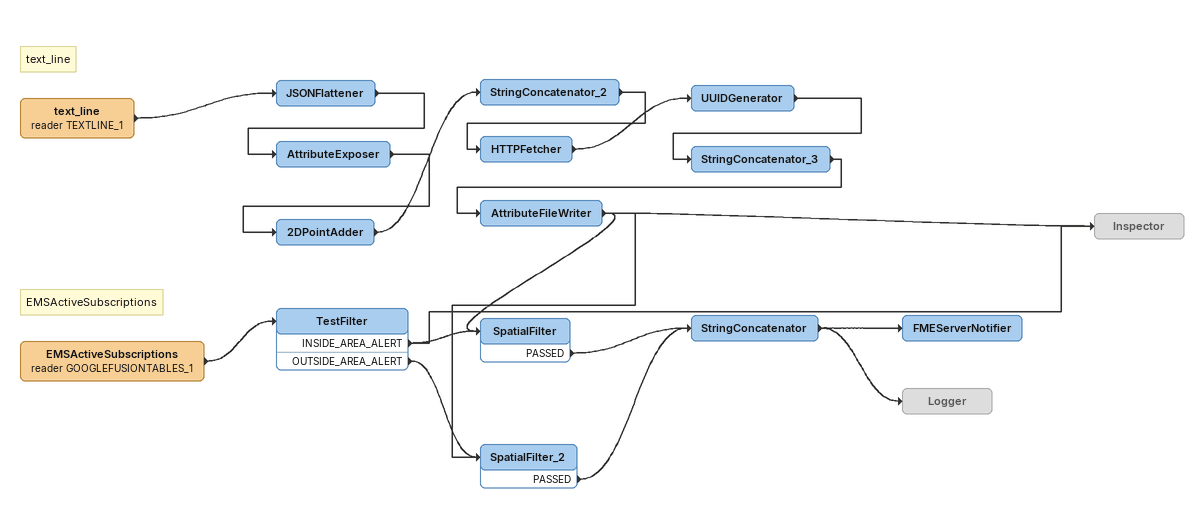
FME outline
Note: text_line
text_line (reader TEXTLINE_1)
    -> JSONFlattener
JSONFlattener
    -> AttributeExposer
AttributeExposer
    -> 2DPointAdder
2DPointAdder
    -> StringConcatenator_2
StringConcatenator_2
    -> HTTPFetcher
HTTPFetcher
    -> UUIDGenerator
UUIDGenerator
    -> StringConcatenator_3
StringConcatenator_3
    -> AttributeFileWriter
AttributeFileWriter
    -> SpatialFilter
    -> SpatialFilter_2
    -> Inspector
Note: EMSActiveSubscriptions
EMSActiveSubscriptions (reader GOOGLEFUSIONTABLES_1)
    -> TestFilter
TestFilter
    INSIDE_AREA_ALERT -> SpatialFilter
    OUTSIDE_AREA_ALERT -> SpatialFilter_2
    INSIDE_AREA_ALERT -> Inspector
Inspector [off]
SpatialFilter
    PASSED -> StringConcatenator
SpatialFilter_2
    PASSED -> StringConcatenator
StringConcatenator
    -> FMEServerNotifier
    -> Logger
FMEServerNotifier
Logger [off]
